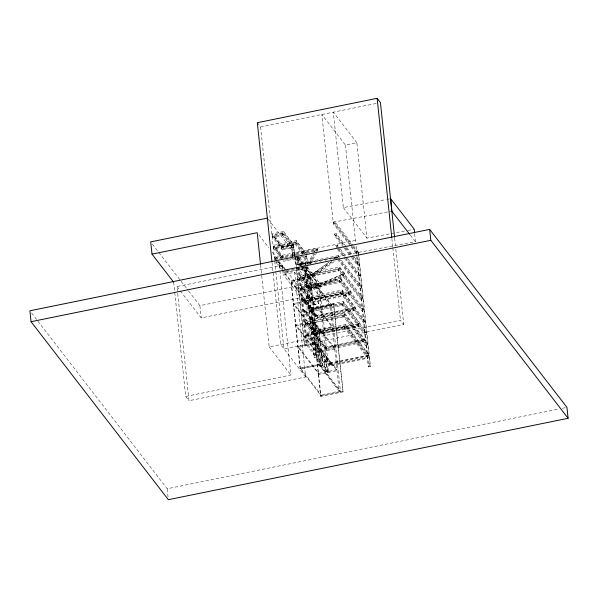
<?xml version="1.0" encoding="UTF-8"?>
<svg xmlns="http://www.w3.org/2000/svg" width="598" height="598" viewBox="0 0 598 598"><rect width="100%" height="100%" fill="white"/><g stroke="black" fill="none" stroke-linecap="round" stroke-linejoin="round"><path stroke-width="0.45" stroke-dasharray="2.99 2.24" d="M307.626 263.569L313.793 252.73M314.234 251.952L315.557 249.628L315.737 251.302L298.357 254.838M307.708 265.22L313.913 254.329M315.684 251.22L317.456 248.103L274.288 256.893L275.97 259.076M309.159 264.002L314.914 253.888M316.686 250.779L317.568 249.216L274.407 258.007L275.529 259.457M310.22 264.114L316.417 253.223M358.508 324.819L358.688 326.486L320.767 334.207L320.476 331.419L303.664 309.622L343.327 301.549L360.146 323.346L360.258 324.46L306.37 335.396L329.909 365.916L331.157 364.907L369.071 357.185L346.04 327.323L345.741 324.535L306.079 332.615L329.618 363.128L329.909 365.916L367.83 358.195L344.284 327.682L344.112 326.007L367.65 356.528M328.519 262.544L308.366 276.964L308.538 278.631L332.421 261.55M332.996 259.345L334.491 258.276M334.267 261.58L309.211 279.505L308.919 276.717L328.638 262.612M333.946 258.814L338.498 255.563L338.61 256.677L340.86 259.592M331.815 261.535L309.039 277.831L301.123 267.575M335.575 258.844L338.61 256.677L298.948 264.75L300.63 266.932M310.13 288.214L344.515 273.293L339.701 267.059L300.039 275.132L310.13 288.214L310.422 291.002L343.289 276.739L343.117 275.073M257.334 122.702L260.631 126.978L376.762 103.334M350.234 245.718L333.378 223.861L321.881 114.51L345.42 145.022L356.864 142.698L366.895 238.124L406.954 230.596M283.542 231.523L271.873 233.9L281.964 246.981L282.256 249.77L293.917 247.393L283.833 234.311L283.542 231.523L293.625 244.604L294.956 257.215M414.638 233.676L415.363 241.689L356.737 252.707L333.198 222.194L334.947 221.836L352.932 245.143M333.378 223.861L335.127 223.51L358.165 253.373L356.408 253.724L350.794 246.443M283.833 234.311L272.165 236.688L282.256 249.77M306.505 253.724L296.414 240.65L273.084 245.397L282.607 257.753M343.611 247.37L334.618 235.717L334.446 234.042L336.196 233.683L346.309 246.795M304.554 253.604L296.705 243.431L273.376 248.185L281.254 258.403M334.618 235.717L336.368 235.358L343.678 244.829M281.964 246.981L293.625 244.604M293.745 245.718L282.077 248.095L271.993 235.014L283.654 232.637L293.745 245.718L291.488 245.419L281.576 247.437L281.748 249.112L293.416 246.735L294.358 255.667M355.451 240.456L294.209 252.924L294.665 257.304M337.407 245.18L337.578 246.854L335.829 247.206L335.65 245.539L337.407 245.18L339.649 248.095M274.908 258.665L315.071 250.487M294.328 255.451L292.579 255.802L293.087 256.46M274.579 259.682L297.445 255.025M316.402 251.167L317.747 250.891L317.456 248.103M303.642 256.4L282.959 260.608L283.459 261.259L306.796 256.512L307.544 263.658M282.204 265.108L283.198 274.579L294.642 272.254L305.645 376.979L188.983 400.735L176.986 286.532L282.204 265.108L286.143 270.221M338.498 255.563L298.828 263.636L301.071 266.544M356.722 256.699L368.241 366.253L368.742 366.91L370.491 366.552L358.494 252.356L295.494 265.183L294.754 258.179M299.449 265.407L337.369 257.686M286.293 270.722L301.549 267.612M307.828 266.334L308 268.009L306.475 267.56L284.17 272.105L283.99 270.431M308 268.009L284.67 272.755L284.499 271.088M302.431 266.117L305.204 269.713L306.953 269.362L316.207 357.425L314.458 357.783L313.957 357.126L304.696 269.063L306.453 268.704L315.707 356.774L313.957 357.126M344.515 273.293L344.635 274.407L310.242 289.327L300.151 276.246L339.821 268.173L362.859 298.036L361.102 298.395L338.072 268.532L338.244 270.199L361.282 300.061L363.031 299.71L339.993 269.848L300.331 277.921L310.422 291.002M310.16 277.016L319.369 364.638L340.456 391.974L331.247 304.352L310.16 277.016L290.912 280.933L300.121 368.555L321.208 395.891L321.104 394.889L300.316 367.942L319.564 364.025L340.352 390.972L321.104 394.889M291.316 282.331L310.564 278.414L331.352 305.354L312.104 309.271L283.041 271.612M188.587 290.987L199.889 305.645L316.551 281.897L318.839 303.62L307.394 305.952L283.198 274.579M340.912 278.556L341.204 281.337L364.242 311.207L362.493 311.558L339.455 281.695L339.275 280.028L362.313 309.891L364.062 309.532L341.024 279.67L301.362 287.743L311.453 300.824L351.116 292.751L350.996 291.637L340.912 278.556L301.243 286.629L311.334 299.71L311.625 302.498L349.546 294.777L349.367 293.102M296.272 287.802L319.609 283.048L328.982 372.233L327.809 372.464L306.124 344.351L296.847 256.094M296.391 288.916L318.555 284.401L297.37 256.931L306.625 345.001L304.875 345.36L304.375 344.702L296.189 266.835M341.204 281.337L301.541 289.417L311.625 302.498M180.357 290.912L201.182 317.904L306.4 296.481L307.394 305.952M342.116 290.052L342.415 292.833L365.445 322.703L363.696 323.055L340.658 293.192L340.486 291.518L363.524 321.388L365.273 321.029L342.235 291.166L302.573 299.239L316.021 316.678L355.69 308.605L355.571 307.492L342.116 290.052L302.453 298.125L315.908 315.565L316.2 318.353L354.113 310.631L353.941 308.957M342.415 292.833L302.745 300.914L316.2 318.353M350.996 291.637L293.521 303.313L317.351 334.147L319.1 333.789L312.881 325.723L311.124 326.082M333.579 303.874L311.416 308.389L320.625 396.011L320.924 396.399L343.088 391.892L333.579 303.874L343.088 391.892M333.878 304.27L311.715 308.777L320.924 396.399M320.595 332.533L303.777 310.736L343.446 302.663L366.484 332.525L364.728 332.884L341.697 303.014L341.869 304.688L364.907 334.551L366.656 334.192L343.618 304.33L303.956 312.41L320.767 334.207M315.908 315.565L355.571 307.492M344.538 313.046L344.829 315.826L367.867 345.689L366.118 346.048L343.08 316.185L342.901 314.511L365.939 344.373L367.688 344.022L344.65 314.159L304.987 322.232L325.163 348.387L364.832 340.314L364.713 339.201L344.538 313.046L304.868 321.119L325.05 347.274L325.342 350.062L305.167 323.899M344.829 315.826L295.89 325.865L316.678 352.805L334.76 349.12L313.972 322.18M314.413 331.262L332.495 327.577L311.715 300.637L293.625 304.315L314.413 331.262L314.309 330.26L332.391 326.575L311.603 299.635M320.476 331.419L360.146 323.346M260.631 265.213L269.212 346.915L400.443 320.199L403.747 324.475L283.953 348.858L274.684 260.661M325.05 347.274L364.713 339.201M305.496 322.883L305.668 324.557L343.581 316.835L343.409 315.168L295.786 324.856L316.574 351.803L363.255 342.34L363.083 340.673M326.381 361.648L321.844 355.765L320.094 356.116L324.632 362.007L326.381 361.648L327.472 372.031L325.723 372.39L325.222 371.732L324.131 361.349L325.88 360.998L326.971 371.38L325.222 371.732M300.121 368.555L319.369 364.638M329.618 363.128L369.287 355.055L345.741 324.535M368.899 355.518L330.986 363.233L329.737 364.249L329.909 365.916M320.678 365.849L322.434 365.49L318.921 332.122L317.172 332.473L320.678 365.849L321.186 366.499L322.935 366.148L319.429 332.772L312.702 324.056L310.953 324.408L317.68 333.131L321.186 366.499M173.682 282.256L185.686 396.459L290.905 375.036L278.907 260.833M318.839 373.346L336.921 369.661L316.133 342.721L298.051 346.399L318.839 373.346L318.943 374.348L337.025 370.67L316.237 343.723L298.155 347.408L318.943 374.348M368.241 366.253L369.99 365.901L370.491 366.552M320.625 396.011L342.789 391.496M37.876 321.119L167.186 488.76L558.719 409.047M562.374 408.299L566.037 407.559M356.864 142.698L333.325 112.177L343.349 207.611L386.144 199.56M387.055 199.396L389.791 198.88M333.198 222.194L390.905 211.348M407.866 230.424L414.242 229.228M291.667 247.094L293.917 247.393M305.294 256.31L306.796 256.512L305.115 254.329M410.318 235.149L415.363 241.689M343.349 207.611L366.895 238.124M353.493 245.875L358.494 252.356M346.87 247.527L353.612 256.265M354.173 256.998L359.234 263.554L357.484 263.905L352.984 258.082M345.921 247.736L351.542 255.025M352.102 255.75L359.405 265.22L357.656 265.579L351.475 257.566M334.446 234.042L344.56 247.153M345.121 247.878L352.424 257.349M344.171 248.095L350.914 256.834M340.21 248.82L346.952 257.566M347.52 258.291L360.437 275.043L358.688 275.401L345.764 258.65M338.139 247.579L344.882 256.325M345.442 257.05L360.616 276.717L358.867 277.076L345.382 259.592M335.65 245.539L337.9 248.454M338.461 249.179L345.203 257.917M337.511 249.396L344.822 258.867M341.421 260.317L361.648 286.539L359.899 286.898L339.111 259.951M338.789 258.351L361.82 288.214L360.071 288.572L338.162 260.16M338.55 259.218L336.861 257.035L337.04 258.702M305.496 253.388L296.533 241.764L273.196 246.511L282.211 258.201M303.238 253.081L294.777 242.115L294.956 243.79L302.85 254.023M299.583 257.095L305.144 264.301M307.372 267.186L319.609 283.048M298.417 257.327L305.092 265.983M305.645 266.701L318.435 283.288L327.809 372.464M267.926 218.853L296.997 256.542M297.557 257.267L316.551 281.897M302.655 265.228L297.542 258.605L295.793 258.964L300.899 265.579M303.216 265.961L306.625 270.378L304.875 270.73L301.467 266.319M301.863 265.385L295.621 257.29L304.875 345.36M301.766 265.781L309.667 276.029L309.846 277.696L301.377 266.723M301.631 267.269L308.919 276.717M300.742 268.524L309.211 279.505M296.608 266.626L317.844 294.149M311.207 287.952L302.409 276.545L302.588 278.22L311.379 289.619M283.968 257.843L275.454 246.81L275.626 248.484L283.004 258.044M294.642 272.254L318.839 303.62M312.694 299.815L303.62 288.042L303.791 289.716L312.874 301.482M258.882 234.879L268.891 247.856M272.232 252.184L277.793 259.39M286.704 270.946L306.4 296.481M279.498 261.984L284.603 268.607M277.973 261.446L283.646 268.808M284.214 269.541L285.919 271.746M278.212 261.976L283.818 269.25M276.044 260.13L282.854 268.958M275.087 260.332L311.999 308.269L312.104 309.271M275.813 262.238L282.488 270.887M334.656 348.118L306.034 311.035L306.206 312.702L322.016 333.198L321.844 331.524M326.411 347.378L307.245 322.531L307.417 324.198L326.59 349.053M328.982 372.233L307.29 344.112L299.082 266.073M305.645 376.979L280.656 344.583L272.068 262.888M269.212 346.915L290.905 375.036M152.4 244.081L188.019 290.254M176.986 286.532L179.796 290.18M185.686 396.459L188.983 400.735M31.612 312.993L37.308 320.379M394.673 238.131L395.45 245.561M395.839 249.276L403.747 324.475M391.862 238.497L392.737 246.854M392.834 247.781L400.443 320.199M369.99 365.901L357.985 251.698L356.236 252.057L356.625 255.772M345.42 145.022L355.668 242.496M356.057 246.212L368.742 366.91M334.947 221.836L335.127 223.51M336.196 233.683L336.368 235.358M339.701 267.059L339.993 269.848M343.327 301.549L343.618 304.33M324.632 362.007L325.723 372.39M316.574 351.803L316.678 352.805M306.288 255.854L307.23 264.787M306.303 265.893L306.475 267.56M305.892 264.907L305.047 256.871L304.539 256.213L305.571 266.035M305.204 269.713L314.458 357.783M296.414 240.65L296.705 243.431M297.916 254.927L298.985 265.146M295.113 256.639L296.092 265.908M293.013 255.787L292.168 247.744L282.084 234.67L281.905 232.996L291.488 245.419L292.699 256.916M260.631 126.978L274.587 259.734M199.889 305.645L201.182 317.904M167.186 488.76L168.053 496.953M342.557 274.347L309.689 288.61L309.861 290.277L342.736 276.022L342.557 274.347M282.413 233.654L272.494 235.672L272.673 237.339L282.585 235.32L282.413 233.654M295.285 242.773L273.705 247.168L273.877 248.835L295.457 244.44L295.285 242.773M338.573 269.182L300.659 276.904L300.831 278.571L338.752 270.857L338.573 269.182M310.459 277.405L291.211 281.329L300.42 368.951L319.668 365.027L310.459 277.405M339.784 280.679L301.87 288.4L302.042 290.067L339.956 282.353L339.784 280.679M340.987 292.175L303.074 299.897L303.253 301.564L341.166 293.842L340.987 292.175M348.866 292.452L310.945 300.166L311.124 301.841L349.038 294.119L348.866 292.452M342.198 303.672L304.285 311.386L304.457 313.06L342.377 305.339L342.198 303.672M353.433 308.306L315.52 316.028L315.692 317.695L353.612 309.981L353.433 308.306M345.861 325.656L306.198 333.729L329.737 364.249L369.4 356.169L345.861 325.656M344.612 326.665L306.699 334.379L306.879 336.054L344.792 328.332L344.612 326.665M358.008 324.161L320.087 331.883L320.266 333.549L358.18 325.835L358.008 324.161M362.575 340.015L324.662 347.737L324.834 349.404L362.754 341.69L362.575 340.015M322.023 357.432L320.266 357.791L324.303 363.023L326.052 362.665L322.023 357.432M330.186 305.593L309.398 278.646L318.398 364.264L339.186 391.204L330.186 305.593M283.325 247.086L274.243 235.313L274.422 236.987L283.497 248.753L283.325 247.086M317.269 315.669L304.823 299.538L305.002 301.205L317.441 317.336L317.269 315.669M330.986 363.233L308.448 334.028L308.628 335.695L331.157 364.907L330.986 363.233"/><path stroke-width="0.9" d="M394.575 237.204L380.425 102.587L377.129 98.311L257.334 122.702L271.97 261.961M267.366 218.128L150.703 241.884L151.997 254.135L173.682 282.256M151.997 254.135L257.215 232.712L260.534 264.279M429.663 229.393L29.9 310.781L31.051 321.702L168.337 499.689L568.1 418.301L566.949 407.373L429.663 229.393L430.814 240.314L568.1 418.301M31.051 321.702L430.814 240.314M409.757 234.423L391.825 211.176L390.696 198.708L414.242 229.228L414.564 232.786M377.129 98.311L391.765 237.57"/></g></svg>
